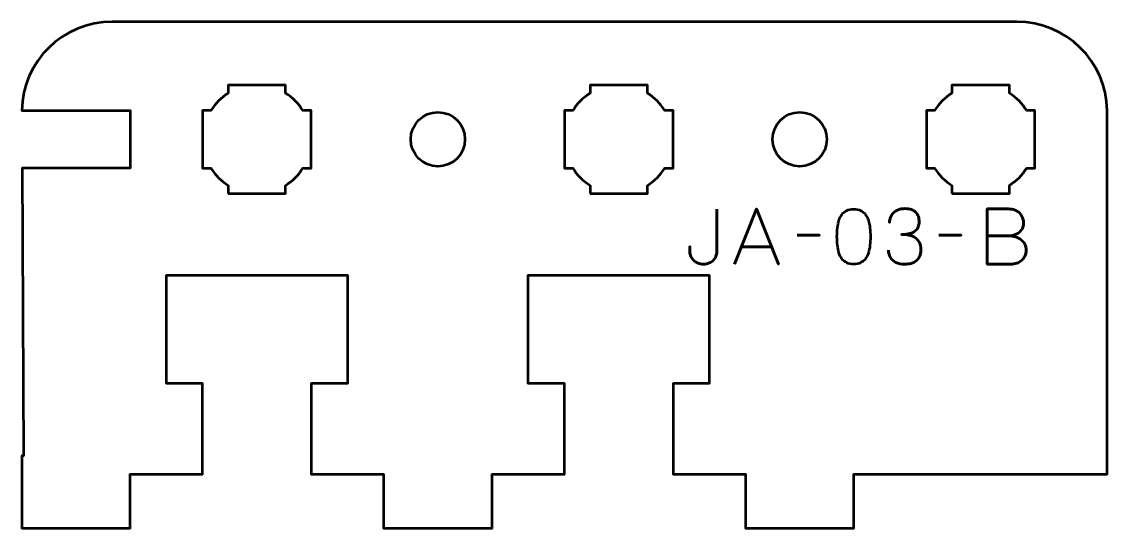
# Model space of a CAD drawing. Header units: centimetres. Extents: x -13.5 to -7.5, y -20.1 to -9.6.
# Drawn here: x -13.5 to -7.5, y -16.4 to -13.6 of the extents above; entities that cross this region are included whole.
import ezdxf

# ---------------------------------------------------------------- set-up
doc = ezdxf.new("R2010")
doc.units = ezdxf.units.CM
doc.header["$MEASUREMENT"] = 0
doc.layers.add('Layer 1', color=7, linetype='Continuous')

msp = doc.modelspace()

# ---------------------------------------------------------------- linework, layer by layer
at = {"layer": 'Layer 1', "lineweight": 53}
for centre in [(-11.2, -14.25001), (-9.2, -14.25001)]:
    msp.add_ellipse(centre, major_axis=(0, 0.15), ratio=1, dxfattribs=at)
for points, knots in [([(-7.99996, -13.60001), (-7.7268, -13.60001), (-7.50473, -13.81921), (-7.50006, -14.09126), (-7.50006, -14.09126), (-7.50006, -14.09126), (-7.49995, -16.10002), (-7.49995, -16.10002), (-7.49995, -16.10002), (-7.49995, -16.10002), (-7.49995, -16.10001), (-7.49995, -16.10001), (-7.49995, -16.10001), (-7.49995, -16.10001), (-7.49995, -16.10001), (-7.49995, -16.10001), (-7.49995, -16.10001), (-7.49995, -16.10001), (-8.90005, -16.10001), (-8.90005, -16.10001), (-8.90005, -16.10001), (-8.90005, -16.10001), (-8.90005, -16.40001), (-8.90005, -16.40001), (-8.90005, -16.40001), (-8.90005, -16.40001), (-9.50005, -16.40001), (-9.50005, -16.40001), (-9.50005, -16.40001), (-9.50005, -16.40001), (-9.50005, -16.10001), (-9.50005, -16.10001), (-9.50005, -16.10001), (-9.50005, -16.10001), (-9.90005, -16.10001), (-9.90005, -16.10001), (-9.90005, -16.10001), (-9.90005, -16.10001), (-9.90005, -15.60001), (-9.90005, -15.60001), (-9.90005, -15.60001), (-9.90005, -15.60001), (-9.70005, -15.6), (-9.70005, -15.6), (-9.70005, -15.6), (-9.70005, -15.6), (-9.70005, -15.00001), (-9.70005, -15.00001), (-9.70005, -15.00001), (-10.08338, -15.00001), (-10.31672, -15.00001), (-10.70005, -15.00001), (-10.70005, -15.00001), (-10.70005, -15.00001), (-10.70005, -15.6), (-10.70005, -15.6), (-10.70005, -15.6), (-10.70005, -15.6), (-10.50005, -15.60001), (-10.50005, -15.60001), (-10.50005, -15.60001), (-10.50005, -15.60001), (-10.50005, -16.10001), (-10.50005, -16.10001), (-10.50005, -16.10001), (-10.50005, -16.10001), (-10.89996, -16.10001), (-10.89996, -16.10001), (-10.89996, -16.10001), (-10.89996, -16.10001), (-10.89996, -16.40001), (-10.89996, -16.40001), (-10.89996, -16.40001), (-10.89996, -16.40001), (-10.90005, -16.40001), (-10.90005, -16.40001), (-10.90005, -16.40001), (-10.90005, -16.40001), (-11.49996, -16.40001), (-11.49996, -16.40001), (-11.49996, -16.40001), (-11.49996, -16.40001), (-11.50005, -16.40001), (-11.50005, -16.40001), (-11.50005, -16.40001), (-11.50005, -16.40001), (-11.50005, -16.10001), (-11.50005, -16.10001), (-11.50005, -16.10001), (-11.50005, -16.10001), (-11.90005, -16.10002), (-11.90005, -16.10002), (-11.90005, -16.10002), (-11.90005, -16.10002), (-11.90005, -15.60001), (-11.90005, -15.60001), (-11.90005, -15.60001), (-11.90005, -15.60001), (-11.70005, -15.6), (-11.70005, -15.6), (-11.70005, -15.6), (-11.70005, -15.6), (-11.70005, -15.00001), (-11.70005, -15.00001), (-11.70005, -15.00001), (-12.08338, -15.00001), (-12.31672, -15.00001), (-12.70005, -15.00001), (-12.70005, -15.00001), (-12.70005, -15.00001), (-12.70005, -15.6), (-12.70005, -15.6), (-12.70005, -15.6), (-12.70005, -15.6), (-12.50005, -15.60001), (-12.50005, -15.60001), (-12.50005, -15.60001), (-12.50005, -15.60001), (-12.50005, -16.10001), (-12.50005, -16.10001), (-12.50005, -16.10001), (-12.50005, -16.10001), (-12.90005, -16.10001), (-12.90005, -16.10001), (-12.90005, -16.10001), (-12.90005, -16.10001), (-12.90005, -16.40001), (-12.90005, -16.40001), (-12.90005, -16.40001), (-12.90005, -16.40001), (-13.48755, -16.40001), (-13.48755, -16.40001), (-13.48755, -16.40001), (-13.48755, -16.40001), (-13.50005, -16.40001), (-13.50005, -16.40001), (-13.50005, -16.40001), (-13.50005, -16.40001), (-13.50005, -16.00001), (-13.50005, -16.00001), (-13.50005, -16.00001), (-13.50005, -16.00001), (-13.48968, -16.00001), (-13.48968, -16.00001), (-13.48968, -16.00001), (-13.48968, -16.00001), (-13.49813, -14.40876), (-13.49813, -14.40876), (-13.49813, -14.40876), (-13.49813, -14.40876), (-12.90005, -14.40876), (-12.90005, -14.40876), (-12.90005, -14.40876), (-12.90005, -14.40876), (-12.90005, -14.09126), (-12.90005, -14.09126), (-12.90005, -14.09126), (-12.90005, -14.09126), (-13.49995, -14.09126), (-13.49995, -14.09126), (-13.49995, -14.09126), (-13.49528, -13.81921), (-13.27321, -13.60001), (-13.00005, -13.60001), (-13.00005, -13.60001), (-13.00005, -13.60001), (-7.99996, -13.60001), (-7.99996, -13.60001)], [0, 0, 0, 0, 0.0238095, 0.0238095, 0.0238095, 0.0238095, 0.047619, 0.047619, 0.047619, 0.047619, 0.0714286, 0.0714286, 0.0714286, 0.0714286, 0.0952381, 0.0952381, 0.0952381, 0.0952381, 0.1190476, 0.1190476, 0.1190476, 0.1190476, 0.1428571, 0.1428571, 0.1428571, 0.1428571, 0.1666667, 0.1666667, 0.1666667, 0.1666667, 0.1904762, 0.1904762, 0.1904762, 0.1904762, 0.2142857, 0.2142857, 0.2142857, 0.2142857, 0.2380952, 0.2380952, 0.2380952, 0.2380952, 0.2619048, 0.2619048, 0.2619048, 0.2619048, 0.2857143, 0.2857143, 0.2857143, 0.2857143, 0.3095238, 0.3095238, 0.3095238, 0.3095238, 0.3333333, 0.3333333, 0.3333333, 0.3333333, 0.3571429, 0.3571429, 0.3571429, 0.3571429, 0.3809524, 0.3809524, 0.3809524, 0.3809524, 0.4047619, 0.4047619, 0.4047619, 0.4047619, 0.4285714, 0.4285714, 0.4285714, 0.4285714, 0.452381, 0.452381, 0.452381, 0.452381, 0.4761905, 0.4761905, 0.4761905, 0.4761905, 0.5, 0.5, 0.5, 0.5, 0.5238095, 0.5238095, 0.5238095, 0.5238095, 0.547619, 0.547619, 0.547619, 0.547619, 0.5714286, 0.5714286, 0.5714286, 0.5714286, 0.5952381, 0.5952381, 0.5952381, 0.5952381, 0.6190476, 0.6190476, 0.6190476, 0.6190476, 0.6428571, 0.6428571, 0.6428571, 0.6428571, 0.6666667, 0.6666667, 0.6666667, 0.6666667, 0.6904762, 0.6904762, 0.6904762, 0.6904762, 0.7142857, 0.7142857, 0.7142857, 0.7142857, 0.7380952, 0.7380952, 0.7380952, 0.7380952, 0.7619048, 0.7619048, 0.7619048, 0.7619048, 0.7857143, 0.7857143, 0.7857143, 0.7857143, 0.8095238, 0.8095238, 0.8095238, 0.8095238, 0.8333333, 0.8333333, 0.8333333, 0.8333333, 0.8571429, 0.8571429, 0.8571429, 0.8571429, 0.8809524, 0.8809524, 0.8809524, 0.8809524, 0.9047619, 0.9047619, 0.9047619, 0.9047619, 0.9285714, 0.9285714, 0.9285714, 0.9285714, 0.952381, 0.952381, 0.952381, 0.952381, 0.9761905, 0.9761905, 0.9761905, 0.9761905, 1, 1, 1, 1]), ([(-12.35876, -14.55001), (-12.35876, -14.55001), (-12.35876, -14.50457), (-12.35876, -14.50457), (-12.35876, -14.50457), (-12.39752, -14.48034), (-12.43034, -14.44751), (-12.45457, -14.40876), (-12.45457, -14.40876), (-12.45457, -14.40876), (-12.50001, -14.40876), (-12.50001, -14.40876), (-12.50001, -14.40876), (-12.50001, -14.40876), (-12.50001, -14.25001), (-12.50001, -14.25001), (-12.50001, -14.25001), (-12.50001, -14.25001), (-12.50001, -14.09126), (-12.50001, -14.09126), (-12.50001, -14.09126), (-12.50001, -14.09126), (-12.45457, -14.09126), (-12.45457, -14.09126), (-12.45457, -14.09126), (-12.43034, -14.05251), (-12.39752, -14.01968), (-12.35876, -13.99545), (-12.35876, -13.99545), (-12.35876, -13.99545), (-12.35876, -13.95001), (-12.35876, -13.95001), (-12.35876, -13.95001), (-12.35876, -13.95001), (-12.2, -13.95001), (-12.2, -13.95001), (-12.2, -13.95001), (-12.2, -13.95001), (-12.04125, -13.95001), (-12.04125, -13.95001), (-12.04125, -13.95001), (-12.04125, -13.95001), (-12.04125, -13.99545), (-12.04125, -13.99545), (-12.04125, -13.99545), (-12.00249, -14.01968), (-11.96967, -14.05251), (-11.94544, -14.09126), (-11.94544, -14.09126), (-11.94544, -14.09126), (-11.9, -14.09126), (-11.9, -14.09126), (-11.9, -14.09126), (-11.9, -14.09126), (-11.9, -14.25001), (-11.9, -14.25001), (-11.9, -14.25001), (-11.9, -14.25001), (-11.9, -14.40876), (-11.9, -14.40876), (-11.9, -14.40876), (-11.9, -14.40876), (-11.94544, -14.40876), (-11.94544, -14.40876), (-11.94544, -14.40876), (-11.96967, -14.44751), (-12.00249, -14.48034), (-12.04125, -14.50457), (-12.04125, -14.50457), (-12.04125, -14.50457), (-12.04125, -14.55001), (-12.04125, -14.55001), (-12.04125, -14.55001), (-12.04125, -14.55001), (-12.2, -14.55001), (-12.2, -14.55001), (-12.2, -14.55001), (-12.2, -14.55001), (-12.35876, -14.55001), (-12.35876, -14.55001)], [0, 0, 0, 0, 0.05, 0.05, 0.05, 0.05, 0.1, 0.1, 0.1, 0.1, 0.15, 0.15, 0.15, 0.15, 0.2, 0.2, 0.2, 0.2, 0.25, 0.25, 0.25, 0.25, 0.3, 0.3, 0.3, 0.3, 0.35, 0.35, 0.35, 0.35, 0.4, 0.4, 0.4, 0.4, 0.45, 0.45, 0.45, 0.45, 0.5, 0.5, 0.5, 0.5, 0.55, 0.55, 0.55, 0.55, 0.6, 0.6, 0.6, 0.6, 0.65, 0.65, 0.65, 0.65, 0.7, 0.7, 0.7, 0.7, 0.75, 0.75, 0.75, 0.75, 0.8, 0.8, 0.8, 0.8, 0.85, 0.85, 0.85, 0.85, 0.9, 0.9, 0.9, 0.9, 0.95, 0.95, 0.95, 0.95, 1, 1, 1, 1]), ([(-10.35876, -14.55001), (-10.35876, -14.55001), (-10.35876, -14.50457), (-10.35876, -14.50457), (-10.35876, -14.50457), (-10.39752, -14.48034), (-10.43034, -14.44751), (-10.45457, -14.40876), (-10.45457, -14.40876), (-10.45457, -14.40876), (-10.50001, -14.40876), (-10.50001, -14.40876), (-10.50001, -14.40876), (-10.50001, -14.40876), (-10.50001, -14.25001), (-10.50001, -14.25001), (-10.50001, -14.25001), (-10.50001, -14.25001), (-10.50001, -14.09126), (-10.50001, -14.09126), (-10.50001, -14.09126), (-10.50001, -14.09126), (-10.45457, -14.09126), (-10.45457, -14.09126), (-10.45457, -14.09126), (-10.43034, -14.05251), (-10.39752, -14.01968), (-10.35876, -13.99545), (-10.35876, -13.99545), (-10.35876, -13.99545), (-10.35876, -13.95001), (-10.35876, -13.95001), (-10.35876, -13.95001), (-10.35876, -13.95001), (-10.2, -13.95001), (-10.2, -13.95001), (-10.2, -13.95001), (-10.2, -13.95001), (-10.04125, -13.95001), (-10.04125, -13.95001), (-10.04125, -13.95001), (-10.04125, -13.95001), (-10.04125, -13.99545), (-10.04125, -13.99545), (-10.04125, -13.99545), (-10.00249, -14.01968), (-9.96967, -14.05251), (-9.94544, -14.09126), (-9.94544, -14.09126), (-9.94544, -14.09126), (-9.9, -14.09126), (-9.9, -14.09126), (-9.9, -14.09126), (-9.9, -14.09126), (-9.9, -14.25001), (-9.9, -14.25001), (-9.9, -14.25001), (-9.9, -14.25001), (-9.9, -14.40876), (-9.9, -14.40876), (-9.9, -14.40876), (-9.9, -14.40876), (-9.94544, -14.40876), (-9.94544, -14.40876), (-9.94544, -14.40876), (-9.96967, -14.44751), (-10.00249, -14.48034), (-10.04125, -14.50457), (-10.04125, -14.50457), (-10.04125, -14.50457), (-10.04125, -14.55001), (-10.04125, -14.55001), (-10.04125, -14.55001), (-10.04125, -14.55001), (-10.2, -14.55001), (-10.2, -14.55001), (-10.2, -14.55001), (-10.2, -14.55001), (-10.35876, -14.55001), (-10.35876, -14.55001)], [0, 0, 0, 0, 0.05, 0.05, 0.05, 0.05, 0.1, 0.1, 0.1, 0.1, 0.15, 0.15, 0.15, 0.15, 0.2, 0.2, 0.2, 0.2, 0.25, 0.25, 0.25, 0.25, 0.3, 0.3, 0.3, 0.3, 0.35, 0.35, 0.35, 0.35, 0.4, 0.4, 0.4, 0.4, 0.45, 0.45, 0.45, 0.45, 0.5, 0.5, 0.5, 0.5, 0.55, 0.55, 0.55, 0.55, 0.6, 0.6, 0.6, 0.6, 0.65, 0.65, 0.65, 0.65, 0.7, 0.7, 0.7, 0.7, 0.75, 0.75, 0.75, 0.75, 0.8, 0.8, 0.8, 0.8, 0.85, 0.85, 0.85, 0.85, 0.9, 0.9, 0.9, 0.9, 0.95, 0.95, 0.95, 0.95, 1, 1, 1, 1]), ([(-8.35876, -14.55001), (-8.35876, -14.55001), (-8.35876, -14.50457), (-8.35876, -14.50457), (-8.35876, -14.50457), (-8.39752, -14.48034), (-8.43034, -14.44751), (-8.45457, -14.40876), (-8.45457, -14.40876), (-8.45457, -14.40876), (-8.50001, -14.40876), (-8.50001, -14.40876), (-8.50001, -14.40876), (-8.50001, -14.40876), (-8.50001, -14.25001), (-8.50001, -14.25001), (-8.50001, -14.25001), (-8.50001, -14.25001), (-8.50001, -14.09126), (-8.50001, -14.09126), (-8.50001, -14.09126), (-8.50001, -14.09126), (-8.45457, -14.09126), (-8.45457, -14.09126), (-8.45457, -14.09126), (-8.43034, -14.05251), (-8.39752, -14.01968), (-8.35876, -13.99545), (-8.35876, -13.99545), (-8.35876, -13.99545), (-8.35876, -13.95001), (-8.35876, -13.95001), (-8.35876, -13.95001), (-8.35876, -13.95001), (-8.2, -13.95001), (-8.2, -13.95001), (-8.2, -13.95001), (-8.2, -13.95001), (-8.04125, -13.95001), (-8.04125, -13.95001), (-8.04125, -13.95001), (-8.04125, -13.95001), (-8.04125, -13.99545), (-8.04125, -13.99545), (-8.04125, -13.99545), (-8.00249, -14.01968), (-7.96967, -14.05251), (-7.94544, -14.09126), (-7.94544, -14.09126), (-7.94544, -14.09126), (-7.9, -14.09126), (-7.9, -14.09126), (-7.9, -14.09126), (-7.9, -14.09126), (-7.9, -14.25001), (-7.9, -14.25001), (-7.9, -14.25001), (-7.9, -14.25001), (-7.9, -14.40876), (-7.9, -14.40876), (-7.9, -14.40876), (-7.9, -14.40876), (-7.94544, -14.40876), (-7.94544, -14.40876), (-7.94544, -14.40876), (-7.96967, -14.44751), (-8.00249, -14.48034), (-8.04125, -14.50457), (-8.04125, -14.50457), (-8.04125, -14.50457), (-8.04125, -14.55001), (-8.04125, -14.55001), (-8.04125, -14.55001), (-8.04125, -14.55001), (-8.2, -14.55001), (-8.2, -14.55001), (-8.2, -14.55001), (-8.2, -14.55001), (-8.35876, -14.55001), (-8.35876, -14.55001)], [0, 0, 0, 0, 0.05, 0.05, 0.05, 0.05, 0.1, 0.1, 0.1, 0.1, 0.15, 0.15, 0.15, 0.15, 0.2, 0.2, 0.2, 0.2, 0.25, 0.25, 0.25, 0.25, 0.3, 0.3, 0.3, 0.3, 0.35, 0.35, 0.35, 0.35, 0.4, 0.4, 0.4, 0.4, 0.45, 0.45, 0.45, 0.45, 0.5, 0.5, 0.5, 0.5, 0.55, 0.55, 0.55, 0.55, 0.6, 0.6, 0.6, 0.6, 0.65, 0.65, 0.65, 0.65, 0.7, 0.7, 0.7, 0.7, 0.75, 0.75, 0.75, 0.75, 0.8, 0.8, 0.8, 0.8, 0.85, 0.85, 0.85, 0.85, 0.9, 0.9, 0.9, 0.9, 0.95, 0.95, 0.95, 0.95, 1, 1, 1, 1])]:
    msp.add_open_spline(points, degree=3, knots=knots, dxfattribs=at)
at = {"layer": 'Layer 1', "color": 5, "lineweight": 53}
for points, knots in [([(-9.65814, -14.63659), (-9.65814, -14.63659), (-9.65856, -14.87366), (-9.65856, -14.87366), (-9.65856, -14.87366), (-9.65856, -14.88135), (-9.66019, -14.88911), (-9.66329, -14.8968), (-9.66329, -14.8968), (-9.66647, -14.90456), (-9.67112, -14.91162), (-9.67726, -14.91811), (-9.67726, -14.91811), (-9.68347, -14.92453), (-9.69102, -14.92975), (-9.69998, -14.93363), (-9.69998, -14.93363), (-9.70901, -14.93758), (-9.71931, -14.93956), (-9.73095, -14.9397), (-9.73095, -14.9397), (-9.7426, -14.9397), (-9.75311, -14.93779), (-9.76242, -14.93405), (-9.76242, -14.93405), (-9.77174, -14.93024), (-9.77971, -14.92516), (-9.78627, -14.91874), (-9.78627, -14.91874), (-9.7929, -14.91232), (-9.79791, -14.90527), (-9.80144, -14.89743), (-9.80144, -14.89743), (-9.80497, -14.8896), (-9.80673, -14.8817), (-9.80673, -14.87366), (-9.80673, -14.87366), (-9.80673, -14.87366), (-9.80673, -14.84233), (-9.80673, -14.84233), (-9.80673, -14.84233), (-9.80673, -14.84233), (-9.80673, -14.87366), (-9.80673, -14.87366), (-9.80673, -14.87366), (-9.80673, -14.8817), (-9.80497, -14.8896), (-9.80144, -14.89743), (-9.80144, -14.89743), (-9.79791, -14.90527), (-9.7929, -14.91232), (-9.78627, -14.91874), (-9.78627, -14.91874), (-9.77971, -14.92516), (-9.77174, -14.93024), (-9.76242, -14.93405), (-9.76242, -14.93405), (-9.75311, -14.93779), (-9.7426, -14.9397), (-9.73095, -14.9397), (-9.73095, -14.9397), (-9.71931, -14.93956), (-9.70901, -14.93758), (-9.69998, -14.93363), (-9.69998, -14.93363), (-9.69102, -14.92975), (-9.68347, -14.92453), (-9.67726, -14.91811), (-9.67726, -14.91811), (-9.67112, -14.91162), (-9.66647, -14.90456), (-9.66329, -14.8968), (-9.66329, -14.8968), (-9.66019, -14.88911), (-9.65856, -14.88135), (-9.65856, -14.87366), (-9.65856, -14.87366), (-9.65856, -14.87366), (-9.65814, -14.63659), (-9.65814, -14.63659)], [0, 0, 0, 0, 0.05, 0.05, 0.05, 0.05, 0.1, 0.1, 0.1, 0.1, 0.15, 0.15, 0.15, 0.15, 0.2, 0.2, 0.2, 0.2, 0.25, 0.25, 0.25, 0.25, 0.3, 0.3, 0.3, 0.3, 0.35, 0.35, 0.35, 0.35, 0.4, 0.4, 0.4, 0.4, 0.45, 0.45, 0.45, 0.45, 0.5, 0.5, 0.5, 0.5, 0.55, 0.55, 0.55, 0.55, 0.6, 0.6, 0.6, 0.6, 0.65, 0.65, 0.65, 0.65, 0.7, 0.7, 0.7, 0.7, 0.75, 0.75, 0.75, 0.75, 0.8, 0.8, 0.8, 0.8, 0.85, 0.85, 0.85, 0.85, 0.9, 0.9, 0.9, 0.9, 0.95, 0.95, 0.95, 0.95, 1, 1, 1, 1]), ([(-9.55993, -14.94012), (-9.55993, -14.94012), (-9.43886, -14.6349), (-9.43886, -14.6349), (-9.43886, -14.6349), (-9.43886, -14.6349), (-9.31736, -14.94012), (-9.31736, -14.94012), (-9.31736, -14.94012), (-9.31736, -14.94012), (-9.43886, -14.6349), (-9.43886, -14.6349), (-9.43886, -14.6349), (-9.43886, -14.6349), (-9.55993, -14.94012), (-9.55993, -14.94012)], [0, 0, 0, 0, 0.25, 0.25, 0.25, 0.25, 0.5, 0.5, 0.5, 0.5, 0.75, 0.75, 0.75, 0.75, 1, 1, 1, 1]), ([(-8.90164, -14.94012), (-8.88683, -14.94005), (-8.87406, -14.93744), (-8.8634, -14.93236), (-8.8634, -14.93236), (-8.85282, -14.92728), (-8.844, -14.92001), (-8.83695, -14.91077), (-8.83695, -14.91077), (-8.82996, -14.90146), (-8.82446, -14.89045), (-8.82037, -14.87775), (-8.82037, -14.87775), (-8.81634, -14.86505), (-8.81345, -14.85115), (-8.81183, -14.83591), (-8.81183, -14.83591), (-8.81013, -14.82067), (-8.80929, -14.80465), (-8.80936, -14.78772), (-8.80936, -14.78772), (-8.80929, -14.77086), (-8.81013, -14.75484), (-8.81183, -14.73967), (-8.81183, -14.73967), (-8.81345, -14.7245), (-8.81634, -14.71053), (-8.82037, -14.69783), (-8.82037, -14.69783), (-8.82446, -14.6852), (-8.82996, -14.6742), (-8.83695, -14.66481), (-8.83695, -14.66481), (-8.844, -14.6555), (-8.85282, -14.64823), (-8.8634, -14.64315), (-8.8634, -14.64315), (-8.87406, -14.638), (-8.88683, -14.63539), (-8.90164, -14.63532), (-8.90164, -14.63532), (-8.91646, -14.63539), (-8.92923, -14.638), (-8.93989, -14.64315), (-8.93989, -14.64315), (-8.95047, -14.64823), (-8.95929, -14.6555), (-8.96634, -14.66481), (-8.96634, -14.66481), (-8.97333, -14.6742), (-8.97883, -14.6852), (-8.98292, -14.69783), (-8.98292, -14.69783), (-8.98695, -14.71053), (-8.98984, -14.7245), (-8.99146, -14.73967), (-8.99146, -14.73967), (-8.99315, -14.75484), (-8.994, -14.77086), (-8.99393, -14.78772), (-8.99393, -14.78772), (-8.994, -14.80465), (-8.99315, -14.82067), (-8.99146, -14.83591), (-8.99146, -14.83591), (-8.98984, -14.85115), (-8.98695, -14.86505), (-8.98292, -14.87775), (-8.98292, -14.87775), (-8.97883, -14.89045), (-8.97333, -14.90146), (-8.96634, -14.91077), (-8.96634, -14.91077), (-8.95929, -14.92001), (-8.95047, -14.92728), (-8.93989, -14.93236), (-8.93989, -14.93236), (-8.92923, -14.93744), (-8.91646, -14.94005), (-8.90164, -14.94012)], [0, 0, 0, 0, 0.05, 0.05, 0.05, 0.05, 0.1, 0.1, 0.1, 0.1, 0.15, 0.15, 0.15, 0.15, 0.2, 0.2, 0.2, 0.2, 0.25, 0.25, 0.25, 0.25, 0.3, 0.3, 0.3, 0.3, 0.35, 0.35, 0.35, 0.35, 0.4, 0.4, 0.4, 0.4, 0.45, 0.45, 0.45, 0.45, 0.5, 0.5, 0.5, 0.5, 0.55, 0.55, 0.55, 0.55, 0.6, 0.6, 0.6, 0.6, 0.65, 0.65, 0.65, 0.65, 0.7, 0.7, 0.7, 0.7, 0.75, 0.75, 0.75, 0.75, 0.8, 0.8, 0.8, 0.8, 0.85, 0.85, 0.85, 0.85, 0.9, 0.9, 0.9, 0.9, 0.95, 0.95, 0.95, 0.95, 1, 1, 1, 1]), ([(-8.90164, -14.94012), (-8.88683, -14.94005), (-8.87406, -14.93744), (-8.8634, -14.93236), (-8.8634, -14.93236), (-8.85282, -14.92728), (-8.844, -14.92001), (-8.83695, -14.91077), (-8.83695, -14.91077), (-8.82996, -14.90146), (-8.82446, -14.89045), (-8.82037, -14.87775), (-8.82037, -14.87775), (-8.81634, -14.86505), (-8.81345, -14.85115), (-8.81183, -14.83591), (-8.81183, -14.83591), (-8.81013, -14.82067), (-8.80929, -14.80465), (-8.80936, -14.78772), (-8.80936, -14.78772), (-8.80929, -14.77086), (-8.81013, -14.75484), (-8.81183, -14.73967), (-8.81183, -14.73967), (-8.81345, -14.7245), (-8.81634, -14.71053), (-8.82037, -14.69783), (-8.82037, -14.69783), (-8.82446, -14.6852), (-8.82996, -14.6742), (-8.83695, -14.66481), (-8.83695, -14.66481), (-8.844, -14.6555), (-8.85282, -14.64823), (-8.8634, -14.64315), (-8.8634, -14.64315), (-8.87406, -14.638), (-8.88683, -14.63539), (-8.90164, -14.63532), (-8.90164, -14.63532), (-8.91646, -14.63539), (-8.92923, -14.638), (-8.93989, -14.64315), (-8.93989, -14.64315), (-8.95047, -14.64823), (-8.95929, -14.6555), (-8.96634, -14.66481), (-8.96634, -14.66481), (-8.97333, -14.6742), (-8.97883, -14.6852), (-8.98292, -14.69783), (-8.98292, -14.69783), (-8.98695, -14.71053), (-8.98984, -14.7245), (-8.99146, -14.73967), (-8.99146, -14.73967), (-8.99315, -14.75484), (-8.994, -14.77086), (-8.99393, -14.78772), (-8.99393, -14.78772), (-8.994, -14.80465), (-8.99315, -14.82067), (-8.99146, -14.83591), (-8.99146, -14.83591), (-8.98984, -14.85115), (-8.98695, -14.86505), (-8.98292, -14.87775), (-8.98292, -14.87775), (-8.97883, -14.89045), (-8.97333, -14.90146), (-8.96634, -14.91077), (-8.96634, -14.91077), (-8.95929, -14.92001), (-8.95047, -14.92728), (-8.93989, -14.93236), (-8.93989, -14.93236), (-8.92923, -14.93744), (-8.91646, -14.94005), (-8.90164, -14.94012)], [0, 0, 0, 0, 0.05, 0.05, 0.05, 0.05, 0.1, 0.1, 0.1, 0.1, 0.15, 0.15, 0.15, 0.15, 0.2, 0.2, 0.2, 0.2, 0.25, 0.25, 0.25, 0.25, 0.3, 0.3, 0.3, 0.3, 0.35, 0.35, 0.35, 0.35, 0.4, 0.4, 0.4, 0.4, 0.45, 0.45, 0.45, 0.45, 0.5, 0.5, 0.5, 0.5, 0.55, 0.55, 0.55, 0.55, 0.6, 0.6, 0.6, 0.6, 0.65, 0.65, 0.65, 0.65, 0.7, 0.7, 0.7, 0.7, 0.75, 0.75, 0.75, 0.75, 0.8, 0.8, 0.8, 0.8, 0.85, 0.85, 0.85, 0.85, 0.9, 0.9, 0.9, 0.9, 0.95, 0.95, 0.95, 0.95, 1, 1, 1, 1]), ([(-8.70903, -14.8635), (-8.70896, -14.87874), (-8.70543, -14.892), (-8.69845, -14.9035), (-8.69845, -14.9035), (-8.69146, -14.91493), (-8.68151, -14.92389), (-8.66853, -14.93031), (-8.66853, -14.93031), (-8.65555, -14.93673), (-8.63996, -14.93998), (-8.62182, -14.94012), (-8.62182, -14.94012), (-8.60821, -14.94012), (-8.59586, -14.93871), (-8.58464, -14.93575), (-8.58464, -14.93575), (-8.57349, -14.93278), (-8.5639, -14.9282), (-8.55578, -14.92192), (-8.55578, -14.92192), (-8.54767, -14.91564), (-8.54146, -14.90752), (-8.53702, -14.89765), (-8.53702, -14.89765), (-8.53264, -14.8877), (-8.53046, -14.87577), (-8.53039, -14.8618), (-8.53039, -14.8618), (-8.53031, -14.84318), (-8.53412, -14.82744), (-8.54167, -14.81467), (-8.54167, -14.81467), (-8.54922, -14.8019), (-8.56094, -14.79231), (-8.57667, -14.78575), (-8.57667, -14.78575), (-8.5924, -14.77918), (-8.61258, -14.77587), (-8.63706, -14.77587), (-8.63706, -14.77587), (-8.61879, -14.77594), (-8.60348, -14.77425), (-8.59099, -14.77079), (-8.59099, -14.77079), (-8.57857, -14.76733), (-8.56863, -14.76246), (-8.56115, -14.75611), (-8.56115, -14.75611), (-8.55367, -14.74983), (-8.54824, -14.74235), (-8.54499, -14.73375), (-8.54499, -14.73375), (-8.54167, -14.72521), (-8.54005, -14.71583), (-8.54012, -14.7056), (-8.54012, -14.7056), (-8.54005, -14.69536), (-8.54146, -14.68591), (-8.54428, -14.67716), (-8.54428, -14.67716), (-8.54704, -14.66841), (-8.55155, -14.66072), (-8.55769, -14.65416), (-8.55769, -14.65416), (-8.56383, -14.6476), (-8.57194, -14.64245), (-8.58189, -14.63878), (-8.58189, -14.63878), (-8.59191, -14.63511), (-8.60412, -14.63328), (-8.61844, -14.63321), (-8.61844, -14.63321), (-8.63269, -14.63328), (-8.64518, -14.63539), (-8.65576, -14.63949), (-8.65576, -14.63949), (-8.66642, -14.64358), (-8.67516, -14.64915), (-8.68222, -14.65628), (-8.68222, -14.65628), (-8.6892, -14.6634), (-8.69443, -14.67152), (-8.69788, -14.68069), (-8.69788, -14.68069), (-8.70141, -14.68986), (-8.7031, -14.6996), (-8.7031, -14.70983), (-8.7031, -14.70983), (-8.7031, -14.6996), (-8.70141, -14.68986), (-8.69788, -14.68069), (-8.69788, -14.68069), (-8.69443, -14.67152), (-8.6892, -14.6634), (-8.68222, -14.65628), (-8.68222, -14.65628), (-8.67516, -14.64915), (-8.66642, -14.64358), (-8.65576, -14.63949), (-8.65576, -14.63949), (-8.64518, -14.63539), (-8.63269, -14.63328), (-8.61844, -14.63321), (-8.61844, -14.63321), (-8.60412, -14.63328), (-8.59191, -14.63511), (-8.58189, -14.63878), (-8.58189, -14.63878), (-8.57194, -14.64245), (-8.56383, -14.6476), (-8.55769, -14.65416), (-8.55769, -14.65416), (-8.55155, -14.66072), (-8.54704, -14.66841), (-8.54428, -14.67716), (-8.54428, -14.67716), (-8.54146, -14.68591), (-8.54005, -14.69536), (-8.54012, -14.7056), (-8.54012, -14.7056), (-8.54005, -14.71583), (-8.54167, -14.72521), (-8.54499, -14.73375), (-8.54499, -14.73375), (-8.54824, -14.74235), (-8.55367, -14.74983), (-8.56115, -14.75611), (-8.56115, -14.75611), (-8.56863, -14.76246), (-8.57857, -14.76733), (-8.59099, -14.77079), (-8.59099, -14.77079), (-8.60348, -14.77425), (-8.61879, -14.77594), (-8.63706, -14.77587), (-8.63706, -14.77587), (-8.61258, -14.77587), (-8.5924, -14.77918), (-8.57667, -14.78575), (-8.57667, -14.78575), (-8.56094, -14.79231), (-8.54922, -14.8019), (-8.54167, -14.81467), (-8.54167, -14.81467), (-8.53412, -14.82744), (-8.53031, -14.84318), (-8.53039, -14.8618), (-8.53039, -14.8618), (-8.53046, -14.87577), (-8.53264, -14.8877), (-8.53702, -14.89765), (-8.53702, -14.89765), (-8.54146, -14.90752), (-8.54767, -14.91564), (-8.55578, -14.92192), (-8.55578, -14.92192), (-8.5639, -14.9282), (-8.57349, -14.93278), (-8.58464, -14.93575), (-8.58464, -14.93575), (-8.59586, -14.93871), (-8.60821, -14.94012), (-8.62182, -14.94012), (-8.62182, -14.94012), (-8.63996, -14.93998), (-8.65555, -14.93673), (-8.66853, -14.93031), (-8.66853, -14.93031), (-8.68151, -14.92389), (-8.69146, -14.91493), (-8.69845, -14.9035), (-8.69845, -14.9035), (-8.70543, -14.892), (-8.70896, -14.87874), (-8.70903, -14.8635)], [0, 0, 0, 0, 0.0227273, 0.0227273, 0.0227273, 0.0227273, 0.0454545, 0.0454545, 0.0454545, 0.0454545, 0.0681818, 0.0681818, 0.0681818, 0.0681818, 0.0909091, 0.0909091, 0.0909091, 0.0909091, 0.1136364, 0.1136364, 0.1136364, 0.1136364, 0.1363636, 0.1363636, 0.1363636, 0.1363636, 0.1590909, 0.1590909, 0.1590909, 0.1590909, 0.1818182, 0.1818182, 0.1818182, 0.1818182, 0.2045455, 0.2045455, 0.2045455, 0.2045455, 0.2272727, 0.2272727, 0.2272727, 0.2272727, 0.25, 0.25, 0.25, 0.25, 0.2727273, 0.2727273, 0.2727273, 0.2727273, 0.2954545, 0.2954545, 0.2954545, 0.2954545, 0.3181818, 0.3181818, 0.3181818, 0.3181818, 0.3409091, 0.3409091, 0.3409091, 0.3409091, 0.3636364, 0.3636364, 0.3636364, 0.3636364, 0.3863636, 0.3863636, 0.3863636, 0.3863636, 0.4090909, 0.4090909, 0.4090909, 0.4090909, 0.4318182, 0.4318182, 0.4318182, 0.4318182, 0.4545455, 0.4545455, 0.4545455, 0.4545455, 0.4772727, 0.4772727, 0.4772727, 0.4772727, 0.5, 0.5, 0.5, 0.5, 0.5227273, 0.5227273, 0.5227273, 0.5227273, 0.5454545, 0.5454545, 0.5454545, 0.5454545, 0.5681818, 0.5681818, 0.5681818, 0.5681818, 0.5909091, 0.5909091, 0.5909091, 0.5909091, 0.6136364, 0.6136364, 0.6136364, 0.6136364, 0.6363636, 0.6363636, 0.6363636, 0.6363636, 0.6590909, 0.6590909, 0.6590909, 0.6590909, 0.6818182, 0.6818182, 0.6818182, 0.6818182, 0.7045455, 0.7045455, 0.7045455, 0.7045455, 0.7272727, 0.7272727, 0.7272727, 0.7272727, 0.75, 0.75, 0.75, 0.75, 0.7727273, 0.7727273, 0.7727273, 0.7727273, 0.7954545, 0.7954545, 0.7954545, 0.7954545, 0.8181818, 0.8181818, 0.8181818, 0.8181818, 0.8409091, 0.8409091, 0.8409091, 0.8409091, 0.8636364, 0.8636364, 0.8636364, 0.8636364, 0.8863636, 0.8863636, 0.8863636, 0.8863636, 0.9090909, 0.9090909, 0.9090909, 0.9090909, 0.9318182, 0.9318182, 0.9318182, 0.9318182, 0.9545455, 0.9545455, 0.9545455, 0.9545455, 0.9772727, 0.9772727, 0.9772727, 0.9772727, 1, 1, 1, 1]), ([(-8.16462, -14.78306), (-8.16462, -14.78306), (-8.04736, -14.78306), (-8.04736, -14.78306), (-8.04736, -14.78306), (-8.03212, -14.78299), (-8.01914, -14.78088), (-8.0082, -14.77671), (-8.0082, -14.77671), (-7.99733, -14.77262), (-7.98852, -14.76705), (-7.98167, -14.76006), (-7.98167, -14.76006), (-7.97483, -14.75308), (-7.96989, -14.74518), (-7.96678, -14.73643), (-7.96678, -14.73643), (-7.96375, -14.72775), (-7.96234, -14.71872), (-7.96269, -14.70941), (-7.96269, -14.70941), (-7.96312, -14.70009), (-7.96509, -14.69106), (-7.96862, -14.68224), (-7.96862, -14.68224), (-7.97208, -14.67342), (-7.9773, -14.66545), (-7.98414, -14.65832), (-7.98414, -14.65832), (-7.99098, -14.6512), (-7.99952, -14.64555), (-8.00989, -14.64139), (-8.00989, -14.64139), (-8.02027, -14.63716), (-8.03247, -14.63497), (-8.04651, -14.6349), (-8.04651, -14.6349), (-8.04651, -14.6349), (-8.16462, -14.6349), (-8.16462, -14.6349), (-8.16462, -14.6349), (-8.16462, -14.6349), (-8.16462, -14.94012), (-8.16462, -14.94012), (-8.16462, -14.94012), (-8.16462, -14.94012), (-8.03466, -14.94012), (-8.03466, -14.94012), (-8.03466, -14.94012), (-8.02252, -14.94012), (-8.01123, -14.93836), (-8.00079, -14.9349), (-8.00079, -14.9349), (-7.99035, -14.93137), (-7.98125, -14.92636), (-7.97335, -14.91966), (-7.97335, -14.91966), (-7.96551, -14.91303), (-7.95938, -14.90498), (-7.955, -14.89546), (-7.955, -14.89546), (-7.95063, -14.88593), (-7.94837, -14.87514), (-7.9483, -14.86307), (-7.9483, -14.86307), (-7.94858, -14.85094), (-7.95112, -14.84), (-7.95599, -14.8302), (-7.95599, -14.8302), (-7.96086, -14.82039), (-7.96763, -14.81199), (-7.97638, -14.80494), (-7.97638, -14.80494), (-7.98513, -14.79795), (-7.99557, -14.79252), (-8.00757, -14.78878), (-8.00757, -14.78878), (-8.01956, -14.78504), (-8.03282, -14.78314), (-8.04736, -14.78306), (-8.04736, -14.78306), (-8.03282, -14.78314), (-8.01956, -14.78504), (-8.00757, -14.78878), (-8.00757, -14.78878), (-7.99557, -14.79252), (-7.98513, -14.79795), (-7.97638, -14.80494), (-7.97638, -14.80494), (-7.96763, -14.81199), (-7.96086, -14.82039), (-7.95599, -14.8302), (-7.95599, -14.8302), (-7.95112, -14.84), (-7.94858, -14.85094), (-7.9483, -14.86307), (-7.9483, -14.86307), (-7.94837, -14.87514), (-7.95063, -14.88593), (-7.955, -14.89546), (-7.955, -14.89546), (-7.95938, -14.90498), (-7.96551, -14.91303), (-7.97335, -14.91966), (-7.97335, -14.91966), (-7.98125, -14.92636), (-7.99035, -14.93137), (-8.00079, -14.9349), (-8.00079, -14.9349), (-8.01123, -14.93836), (-8.02252, -14.94012), (-8.03466, -14.94012), (-8.03466, -14.94012), (-8.03466, -14.94012), (-8.16462, -14.94012), (-8.16462, -14.94012), (-8.16462, -14.94012), (-8.16462, -14.94012), (-8.16462, -14.6349), (-8.16462, -14.6349), (-8.16462, -14.6349), (-8.16462, -14.6349), (-8.04651, -14.6349), (-8.04651, -14.6349), (-8.04651, -14.6349), (-8.03247, -14.63497), (-8.02027, -14.63716), (-8.00989, -14.64139), (-8.00989, -14.64139), (-7.99952, -14.64555), (-7.99098, -14.6512), (-7.98414, -14.65832), (-7.98414, -14.65832), (-7.9773, -14.66545), (-7.97208, -14.67342), (-7.96862, -14.68224), (-7.96862, -14.68224), (-7.96509, -14.69106), (-7.96312, -14.70009), (-7.96269, -14.70941), (-7.96269, -14.70941), (-7.96234, -14.71872), (-7.96375, -14.72775), (-7.96678, -14.73643), (-7.96678, -14.73643), (-7.96989, -14.74518), (-7.97483, -14.75308), (-7.98167, -14.76006), (-7.98167, -14.76006), (-7.98852, -14.76705), (-7.99733, -14.77262), (-8.0082, -14.77671), (-8.0082, -14.77671), (-8.01914, -14.78088), (-8.03212, -14.78299), (-8.04736, -14.78306), (-8.04736, -14.78306), (-8.04736, -14.78306), (-8.16462, -14.78306), (-8.16462, -14.78306)], [0, 0, 0, 0, 0.025, 0.025, 0.025, 0.025, 0.05, 0.05, 0.05, 0.05, 0.075, 0.075, 0.075, 0.075, 0.1, 0.1, 0.1, 0.1, 0.125, 0.125, 0.125, 0.125, 0.15, 0.15, 0.15, 0.15, 0.175, 0.175, 0.175, 0.175, 0.2, 0.2, 0.2, 0.2, 0.225, 0.225, 0.225, 0.225, 0.25, 0.25, 0.25, 0.25, 0.275, 0.275, 0.275, 0.275, 0.3, 0.3, 0.3, 0.3, 0.325, 0.325, 0.325, 0.325, 0.35, 0.35, 0.35, 0.35, 0.375, 0.375, 0.375, 0.375, 0.4, 0.4, 0.4, 0.4, 0.425, 0.425, 0.425, 0.425, 0.45, 0.45, 0.45, 0.45, 0.475, 0.475, 0.475, 0.475, 0.5, 0.5, 0.5, 0.5, 0.525, 0.525, 0.525, 0.525, 0.55, 0.55, 0.55, 0.55, 0.575, 0.575, 0.575, 0.575, 0.6, 0.6, 0.6, 0.6, 0.625, 0.625, 0.625, 0.625, 0.65, 0.65, 0.65, 0.65, 0.675, 0.675, 0.675, 0.675, 0.7, 0.7, 0.7, 0.7, 0.725, 0.725, 0.725, 0.725, 0.75, 0.75, 0.75, 0.75, 0.775, 0.775, 0.775, 0.775, 0.8, 0.8, 0.8, 0.8, 0.825, 0.825, 0.825, 0.825, 0.85, 0.85, 0.85, 0.85, 0.875, 0.875, 0.875, 0.875, 0.9, 0.9, 0.9, 0.9, 0.925, 0.925, 0.925, 0.925, 0.95, 0.95, 0.95, 0.95, 0.975, 0.975, 0.975, 0.975, 1, 1, 1, 1]), ([(-9.21407, -14.78052), (-9.21407, -14.78052), (-9.09088, -14.78052), (-9.09088, -14.78052), (-9.09088, -14.78052), (-9.09088, -14.78052), (-9.21407, -14.78052), (-9.21407, -14.78052)], [0, 0, 0, 0, 0.5, 0.5, 0.5, 0.5, 1, 1, 1, 1]), ([(-8.43047, -14.78052), (-8.43047, -14.78052), (-8.30728, -14.78052), (-8.30728, -14.78052), (-8.30728, -14.78052), (-8.30728, -14.78052), (-8.43047, -14.78052), (-8.43047, -14.78052)], [0, 0, 0, 0, 0.5, 0.5, 0.5, 0.5, 1, 1, 1, 1]), ([(-9.52183, -14.84402), (-9.52183, -14.84402), (-9.35589, -14.84402), (-9.35589, -14.84402), (-9.35589, -14.84402), (-9.35589, -14.84402), (-9.52183, -14.84402), (-9.52183, -14.84402)], [0, 0, 0, 0, 0.5, 0.5, 0.5, 0.5, 1, 1, 1, 1])]:
    msp.add_open_spline(points, degree=3, knots=knots, dxfattribs=at)

doc.saveas('drawing.dxf')
